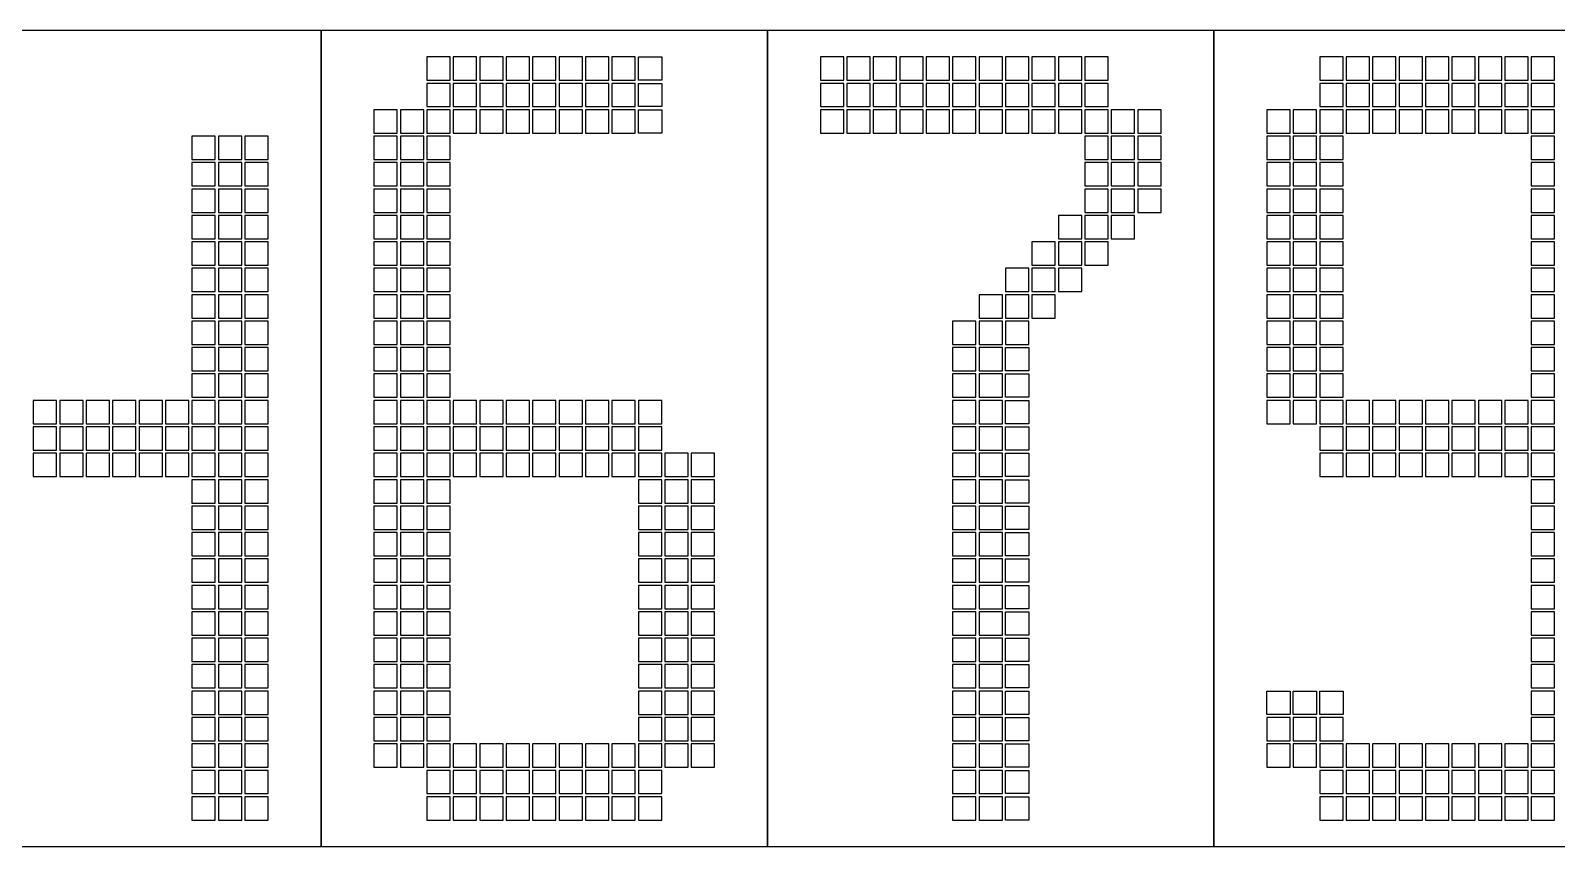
# Model space of a CAD drawing. Header units: inches. Extents: x 125 to 991, y -92 to 487.
# Drawn here: x 833.14 to 842.95, y 477.86 to 483.11 of the extents above; entities that cross this region are included whole.
import ezdxf

# ---------------------------------------------------------------- set-up
doc = ezdxf.new("R2010")
doc.units = ezdxf.units.IN

msp = doc.modelspace()

# ---------------------------------------------------------------- linework, layer by layer
at = {"color": 250}
for points in [[(832.1421, 477.8559), (835.0121, 477.8559), (835.0121, 483.1059), (832.1421, 483.1059)], [(835.0121, 477.8559), (837.8821, 477.8559), (837.8821, 483.1059), (835.0121, 483.1059)], [(837.8821, 477.8559), (840.7521, 477.8559), (840.7521, 483.1059), (837.8821, 483.1059)], [(840.7521, 477.8559), (843.6221, 477.8559), (843.6221, 483.1059), (840.7521, 483.1059)]]:
    msp.add_lwpolyline(points, close=True, dxfattribs=at)
at = {"color": 2}
for points in [[(835.6921, 482.7859), (835.8421, 482.7859), (835.8421, 482.9359), (835.6921, 482.9359)], [(835.8621, 482.7859), (836.0121, 482.7859), (836.0121, 482.9359), (835.8621, 482.9359)], [(836.0321, 482.7859), (836.1821, 482.7859), (836.1821, 482.9359), (836.0321, 482.9359)], [(836.2021, 482.7859), (836.3521, 482.7859), (836.3521, 482.9359), (836.2021, 482.9359)], [(836.3721, 482.7859), (836.5221, 482.7859), (836.5221, 482.9359), (836.3721, 482.9359)], [(836.5421, 482.7859), (836.6921, 482.7859), (836.6921, 482.9359), (836.5421, 482.9359)], [(836.7121, 482.7859), (836.8621, 482.7859), (836.8621, 482.9359), (836.7121, 482.9359)], [(836.8821, 482.7859), (837.0321, 482.7859), (837.0321, 482.9359), (836.8821, 482.9359)], [(837.2021, 482.7859), (837.0521, 482.7859), (837.0521, 482.9359), (837.2021, 482.9359)], [(838.2221, 482.7859), (838.3721, 482.7859), (838.3721, 482.9359), (838.2221, 482.9359)], [(838.3921, 482.7859), (838.5421, 482.7859), (838.5421, 482.9359), (838.3921, 482.9359)], [(838.5621, 482.7859), (838.7121, 482.7859), (838.7121, 482.9359), (838.5621, 482.9359)], [(838.7321, 482.7859), (838.8821, 482.7859), (838.8821, 482.9359), (838.7321, 482.9359)], [(838.9021, 482.7859), (839.0521, 482.7859), (839.0521, 482.9359), (838.9021, 482.9359)], [(839.0721, 482.7859), (839.2221, 482.7859), (839.2221, 482.9359), (839.0721, 482.9359)], [(839.2421, 482.7859), (839.3921, 482.7859), (839.3921, 482.9359), (839.2421, 482.9359)], [(839.4121, 482.7859), (839.5621, 482.7859), (839.5621, 482.9359), (839.4121, 482.9359)], [(839.5821, 482.7859), (839.7321, 482.7859), (839.7321, 482.9359), (839.5821, 482.9359)], [(839.7521, 482.7859), (839.9021, 482.7859), (839.9021, 482.9359), (839.7521, 482.9359)], [(839.9221, 482.7859), (840.0721, 482.7859), (840.0721, 482.9359), (839.9221, 482.9359)], [(841.4321, 482.7859), (841.5821, 482.7859), (841.5821, 482.9359), (841.4321, 482.9359)], [(841.6021, 482.7859), (841.7521, 482.7859), (841.7521, 482.9359), (841.6021, 482.9359)], [(841.7721, 482.7859), (841.9221, 482.7859), (841.9221, 482.9359), (841.7721, 482.9359)], [(841.9421, 482.7859), (842.0921, 482.7859), (842.0921, 482.9359), (841.9421, 482.9359)], [(842.1121, 482.7859), (842.2621, 482.7859), (842.2621, 482.9359), (842.1121, 482.9359)], [(842.2821, 482.7859), (842.4321, 482.7859), (842.4321, 482.9359), (842.2821, 482.9359)], [(842.4521, 482.7859), (842.6021, 482.7859), (842.6021, 482.9359), (842.4521, 482.9359)], [(842.6221, 482.7859), (842.7721, 482.7859), (842.7721, 482.9359), (842.6221, 482.9359)], [(842.7921, 482.7859), (842.9421, 482.7859), (842.9421, 482.9359), (842.7921, 482.9359)], [(835.6921, 482.6159), (835.8421, 482.6159), (835.8421, 482.7659), (835.6921, 482.7659)], [(835.8621, 482.6159), (836.0121, 482.6159), (836.0121, 482.7659), (835.8621, 482.7659)], [(836.0321, 482.6159), (836.1821, 482.6159), (836.1821, 482.7659), (836.0321, 482.7659)], [(836.2021, 482.6159), (836.3521, 482.6159), (836.3521, 482.7659), (836.2021, 482.7659)], [(836.3721, 482.6159), (836.5221, 482.6159), (836.5221, 482.7659), (836.3721, 482.7659)], [(836.5421, 482.6159), (836.6921, 482.6159), (836.6921, 482.7659), (836.5421, 482.7659)], [(836.7121, 482.6159), (836.8621, 482.6159), (836.8621, 482.7659), (836.7121, 482.7659)], [(836.8821, 482.6159), (837.0321, 482.6159), (837.0321, 482.7659), (836.8821, 482.7659)], [(837.2021, 482.6159), (837.0521, 482.6159), (837.0521, 482.7659), (837.2021, 482.7659)], [(838.2221, 482.6159), (838.3721, 482.6159), (838.3721, 482.7659), (838.2221, 482.7659)], [(838.3921, 482.6159), (838.5421, 482.6159), (838.5421, 482.7659), (838.3921, 482.7659)], [(838.5621, 482.6159), (838.7121, 482.6159), (838.7121, 482.7659), (838.5621, 482.7659)], [(838.7321, 482.6159), (838.8821, 482.6159), (838.8821, 482.7659), (838.7321, 482.7659)], [(838.9021, 482.6159), (839.0521, 482.6159), (839.0521, 482.7659), (838.9021, 482.7659)], [(839.0721, 482.6159), (839.2221, 482.6159), (839.2221, 482.7659), (839.0721, 482.7659)], [(839.2421, 482.6159), (839.3921, 482.6159), (839.3921, 482.7659), (839.2421, 482.7659)], [(839.4121, 482.6159), (839.5621, 482.6159), (839.5621, 482.7659), (839.4121, 482.7659)], [(839.5821, 482.6159), (839.7321, 482.6159), (839.7321, 482.7659), (839.5821, 482.7659)], [(839.7521, 482.6159), (839.9021, 482.6159), (839.9021, 482.7659), (839.7521, 482.7659)], [(839.9221, 482.6159), (840.0721, 482.6159), (840.0721, 482.7659), (839.9221, 482.7659)], [(841.4321, 482.6159), (841.5821, 482.6159), (841.5821, 482.7659), (841.4321, 482.7659)], [(841.6021, 482.6159), (841.7521, 482.6159), (841.7521, 482.7659), (841.6021, 482.7659)], [(841.7721, 482.6159), (841.9221, 482.6159), (841.9221, 482.7659), (841.7721, 482.7659)], [(841.9421, 482.6159), (842.0921, 482.6159), (842.0921, 482.7659), (841.9421, 482.7659)], [(842.1121, 482.6159), (842.2621, 482.6159), (842.2621, 482.7659), (842.1121, 482.7659)], [(842.2821, 482.6159), (842.4321, 482.6159), (842.4321, 482.7659), (842.2821, 482.7659)], [(842.4521, 482.6159), (842.6021, 482.6159), (842.6021, 482.7659), (842.4521, 482.7659)], [(842.6221, 482.6159), (842.7721, 482.6159), (842.7721, 482.7659), (842.6221, 482.7659)], [(842.7921, 482.6159), (842.9421, 482.6159), (842.9421, 482.7659), (842.7921, 482.7659)], [(835.3521, 482.4459), (835.5021, 482.4459), (835.5021, 482.5959), (835.3521, 482.5959)], [(835.5221, 482.4459), (835.6721, 482.4459), (835.6721, 482.5959), (835.5221, 482.5959)], [(835.6921, 482.4459), (835.8421, 482.4459), (835.8421, 482.5959), (835.6921, 482.5959)], [(835.8621, 482.4459), (836.0121, 482.4459), (836.0121, 482.5959), (835.8621, 482.5959)], [(836.0321, 482.4459), (836.1821, 482.4459), (836.1821, 482.5959), (836.0321, 482.5959)], [(836.2021, 482.4459), (836.3521, 482.4459), (836.3521, 482.5959), (836.2021, 482.5959)], [(836.3721, 482.4459), (836.5221, 482.4459), (836.5221, 482.5959), (836.3721, 482.5959)], [(836.5421, 482.4459), (836.6921, 482.4459), (836.6921, 482.5959), (836.5421, 482.5959)], [(836.7121, 482.4459), (836.8621, 482.4459), (836.8621, 482.5959), (836.7121, 482.5959)], [(836.8821, 482.4459), (837.0321, 482.4459), (837.0321, 482.5959), (836.8821, 482.5959)], [(837.2021, 482.4459), (837.0521, 482.4459), (837.0521, 482.5959), (837.2021, 482.5959)], [(838.2221, 482.4459), (838.3721, 482.4459), (838.3721, 482.5959), (838.2221, 482.5959)], [(838.3921, 482.4459), (838.5421, 482.4459), (838.5421, 482.5959), (838.3921, 482.5959)], [(838.5621, 482.4459), (838.7121, 482.4459), (838.7121, 482.5959), (838.5621, 482.5959)], [(838.7321, 482.4459), (838.8821, 482.4459), (838.8821, 482.5959), (838.7321, 482.5959)], [(838.9021, 482.4459), (839.0521, 482.4459), (839.0521, 482.5959), (838.9021, 482.5959)], [(839.0721, 482.4459), (839.2221, 482.4459), (839.2221, 482.5959), (839.0721, 482.5959)], [(839.2421, 482.4459), (839.3921, 482.4459), (839.3921, 482.5959), (839.2421, 482.5959)], [(839.4121, 482.4459), (839.5621, 482.4459), (839.5621, 482.5959), (839.4121, 482.5959)], [(839.5821, 482.4459), (839.7321, 482.4459), (839.7321, 482.5959), (839.5821, 482.5959)], [(839.7521, 482.4459), (839.9021, 482.4459), (839.9021, 482.5959), (839.7521, 482.5959)], [(839.9221, 482.4459), (840.0721, 482.4459), (840.0721, 482.5959), (839.9221, 482.5959)], [(840.0921, 482.4459), (840.2421, 482.4459), (840.2421, 482.5959), (840.0921, 482.5959)], [(840.2621, 482.4459), (840.4121, 482.4459), (840.4121, 482.5959), (840.2621, 482.5959)], [(841.0921, 482.4459), (841.2421, 482.4459), (841.2421, 482.5959), (841.0921, 482.5959)], [(841.2621, 482.4459), (841.4121, 482.4459), (841.4121, 482.5959), (841.2621, 482.5959)], [(841.4321, 482.4459), (841.5821, 482.4459), (841.5821, 482.5959), (841.4321, 482.5959)], [(841.6021, 482.4459), (841.7521, 482.4459), (841.7521, 482.5959), (841.6021, 482.5959)], [(841.7721, 482.4459), (841.9221, 482.4459), (841.9221, 482.5959), (841.7721, 482.5959)], [(841.9421, 482.4459), (842.0921, 482.4459), (842.0921, 482.5959), (841.9421, 482.5959)], [(842.1121, 482.4459), (842.2621, 482.4459), (842.2621, 482.5959), (842.1121, 482.5959)], [(842.2821, 482.4459), (842.4321, 482.4459), (842.4321, 482.5959), (842.2821, 482.5959)], [(842.4521, 482.4459), (842.6021, 482.4459), (842.6021, 482.5959), (842.4521, 482.5959)], [(842.6221, 482.4459), (842.7721, 482.4459), (842.7721, 482.5959), (842.6221, 482.5959)], [(842.7921, 482.4459), (842.9421, 482.4459), (842.9421, 482.5959), (842.7921, 482.5959)], [(834.1821, 482.2759), (834.3321, 482.2759), (834.3321, 482.4259), (834.1821, 482.4259)], [(834.3521, 482.2759), (834.5021, 482.2759), (834.5021, 482.4259), (834.3521, 482.4259)], [(834.5221, 482.2759), (834.6721, 482.2759), (834.6721, 482.4259), (834.5221, 482.4259)], [(835.3521, 482.2759), (835.5021, 482.2759), (835.5021, 482.4259), (835.3521, 482.4259)], [(835.5221, 482.2759), (835.6721, 482.2759), (835.6721, 482.4259), (835.5221, 482.4259)], [(835.6921, 482.2759), (835.8421, 482.2759), (835.8421, 482.4259), (835.6921, 482.4259)], [(839.9221, 482.2759), (840.0721, 482.2759), (840.0721, 482.4259), (839.9221, 482.4259)], [(840.0921, 482.2759), (840.2421, 482.2759), (840.2421, 482.4259), (840.0921, 482.4259)], [(840.2621, 482.2759), (840.4121, 482.2759), (840.4121, 482.4259), (840.2621, 482.4259)], [(841.0921, 482.2759), (841.2421, 482.2759), (841.2421, 482.4259), (841.0921, 482.4259)], [(841.2621, 482.2759), (841.4121, 482.2759), (841.4121, 482.4259), (841.2621, 482.4259)], [(841.4321, 482.2759), (841.5821, 482.2759), (841.5821, 482.4259), (841.4321, 482.4259)], [(842.7921, 482.2759), (842.9421, 482.2759), (842.9421, 482.4259), (842.7921, 482.4259)], [(834.1821, 482.1059), (834.3321, 482.1059), (834.3321, 482.2559), (834.1821, 482.2559)], [(834.3521, 482.1059), (834.5021, 482.1059), (834.5021, 482.2559), (834.3521, 482.2559)], [(834.5221, 482.1059), (834.6721, 482.1059), (834.6721, 482.2559), (834.5221, 482.2559)], [(835.3521, 482.1059), (835.5021, 482.1059), (835.5021, 482.2559), (835.3521, 482.2559)], [(835.5221, 482.1059), (835.6721, 482.1059), (835.6721, 482.2559), (835.5221, 482.2559)], [(835.6921, 482.1059), (835.8421, 482.1059), (835.8421, 482.2559), (835.6921, 482.2559)], [(839.9221, 482.1059), (840.0721, 482.1059), (840.0721, 482.2559), (839.9221, 482.2559)], [(840.0921, 482.1059), (840.2421, 482.1059), (840.2421, 482.2559), (840.0921, 482.2559)], [(840.2621, 482.1059), (840.4121, 482.1059), (840.4121, 482.2559), (840.2621, 482.2559)], [(841.0921, 482.1059), (841.2421, 482.1059), (841.2421, 482.2559), (841.0921, 482.2559)], [(841.2621, 482.1059), (841.4121, 482.1059), (841.4121, 482.2559), (841.2621, 482.2559)], [(841.4321, 482.1059), (841.5821, 482.1059), (841.5821, 482.2559), (841.4321, 482.2559)], [(842.7921, 482.1059), (842.9421, 482.1059), (842.9421, 482.2559), (842.7921, 482.2559)], [(834.1821, 481.9359), (834.3321, 481.9359), (834.3321, 482.0859), (834.1821, 482.0859)], [(834.3521, 481.9359), (834.5021, 481.9359), (834.5021, 482.0859), (834.3521, 482.0859)], [(834.5221, 481.9359), (834.6721, 481.9359), (834.6721, 482.0859), (834.5221, 482.0859)], [(835.3521, 481.9359), (835.5021, 481.9359), (835.5021, 482.0859), (835.3521, 482.0859)], [(835.5221, 481.9359), (835.6721, 481.9359), (835.6721, 482.0859), (835.5221, 482.0859)], [(835.6921, 481.9359), (835.8421, 481.9359), (835.8421, 482.0859), (835.6921, 482.0859)], [(839.9221, 481.9359), (840.0721, 481.9359), (840.0721, 482.0859), (839.9221, 482.0859)], [(840.0921, 481.9359), (840.2421, 481.9359), (840.2421, 482.0859), (840.0921, 482.0859)], [(840.2621, 481.9359), (840.4121, 481.9359), (840.4121, 482.0859), (840.2621, 482.0859)], [(841.0921, 481.9359), (841.2421, 481.9359), (841.2421, 482.0859), (841.0921, 482.0859)], [(841.2621, 481.9359), (841.4121, 481.9359), (841.4121, 482.0859), (841.2621, 482.0859)], [(841.4321, 481.9359), (841.5821, 481.9359), (841.5821, 482.0859), (841.4321, 482.0859)], [(842.7921, 481.9359), (842.9421, 481.9359), (842.9421, 482.0859), (842.7921, 482.0859)], [(834.1821, 481.7659), (834.3321, 481.7659), (834.3321, 481.9159), (834.1821, 481.9159)], [(834.3521, 481.7659), (834.5021, 481.7659), (834.5021, 481.9159), (834.3521, 481.9159)], [(834.5221, 481.7659), (834.6721, 481.7659), (834.6721, 481.9159), (834.5221, 481.9159)], [(835.3521, 481.7659), (835.5021, 481.7659), (835.5021, 481.9159), (835.3521, 481.9159)], [(835.5221, 481.7659), (835.6721, 481.7659), (835.6721, 481.9159), (835.5221, 481.9159)], [(835.6921, 481.7659), (835.8421, 481.7659), (835.8421, 481.9159), (835.6921, 481.9159)], [(839.7521, 481.7659), (839.9021, 481.7659), (839.9021, 481.9159), (839.7521, 481.9159)], [(839.9221, 481.7659), (840.0721, 481.7659), (840.0721, 481.9159), (839.9221, 481.9159)], [(840.0921, 481.7659), (840.2421, 481.7659), (840.2421, 481.9159), (840.0921, 481.9159)], [(841.0921, 481.7659), (841.2421, 481.7659), (841.2421, 481.9159), (841.0921, 481.9159)], [(841.2621, 481.7659), (841.4121, 481.7659), (841.4121, 481.9159), (841.2621, 481.9159)], [(841.4321, 481.7659), (841.5821, 481.7659), (841.5821, 481.9159), (841.4321, 481.9159)], [(842.7921, 481.7659), (842.9421, 481.7659), (842.9421, 481.9159), (842.7921, 481.9159)], [(834.1821, 481.5959), (834.3321, 481.5959), (834.3321, 481.7459), (834.1821, 481.7459)], [(834.3521, 481.5959), (834.5021, 481.5959), (834.5021, 481.7459), (834.3521, 481.7459)], [(834.5221, 481.5959), (834.6721, 481.5959), (834.6721, 481.7459), (834.5221, 481.7459)], [(835.3521, 481.5959), (835.5021, 481.5959), (835.5021, 481.7459), (835.3521, 481.7459)], [(835.5221, 481.5959), (835.6721, 481.5959), (835.6721, 481.7459), (835.5221, 481.7459)], [(835.6921, 481.5959), (835.8421, 481.5959), (835.8421, 481.7459), (835.6921, 481.7459)], [(839.5821, 481.5959), (839.7321, 481.5959), (839.7321, 481.7459), (839.5821, 481.7459)], [(839.7521, 481.5959), (839.9021, 481.5959), (839.9021, 481.7459), (839.7521, 481.7459)], [(839.9221, 481.5959), (840.0721, 481.5959), (840.0721, 481.7459), (839.9221, 481.7459)], [(841.0921, 481.5959), (841.2421, 481.5959), (841.2421, 481.7459), (841.0921, 481.7459)], [(841.2621, 481.5959), (841.4121, 481.5959), (841.4121, 481.7459), (841.2621, 481.7459)], [(841.4321, 481.5959), (841.5821, 481.5959), (841.5821, 481.7459), (841.4321, 481.7459)], [(842.7921, 481.5959), (842.9421, 481.5959), (842.9421, 481.7459), (842.7921, 481.7459)], [(834.1821, 481.4259), (834.3321, 481.4259), (834.3321, 481.5759), (834.1821, 481.5759)], [(834.3521, 481.4259), (834.5021, 481.4259), (834.5021, 481.5759), (834.3521, 481.5759)], [(834.5221, 481.4259), (834.6721, 481.4259), (834.6721, 481.5759), (834.5221, 481.5759)], [(835.3521, 481.4259), (835.5021, 481.4259), (835.5021, 481.5759), (835.3521, 481.5759)], [(835.5221, 481.4259), (835.6721, 481.4259), (835.6721, 481.5759), (835.5221, 481.5759)], [(835.6921, 481.4259), (835.8421, 481.4259), (835.8421, 481.5759), (835.6921, 481.5759)], [(839.4121, 481.4259), (839.5621, 481.4259), (839.5621, 481.5759), (839.4121, 481.5759)], [(839.5821, 481.4259), (839.7321, 481.4259), (839.7321, 481.5759), (839.5821, 481.5759)], [(839.7521, 481.4259), (839.9021, 481.4259), (839.9021, 481.5759), (839.7521, 481.5759)], [(841.0921, 481.4259), (841.2421, 481.4259), (841.2421, 481.5759), (841.0921, 481.5759)], [(841.2621, 481.4259), (841.4121, 481.4259), (841.4121, 481.5759), (841.2621, 481.5759)], [(841.4321, 481.4259), (841.5821, 481.4259), (841.5821, 481.5759), (841.4321, 481.5759)], [(842.7921, 481.4259), (842.9421, 481.4259), (842.9421, 481.5759), (842.7921, 481.5759)], [(834.1821, 481.2559), (834.3321, 481.2559), (834.3321, 481.4059), (834.1821, 481.4059)], [(834.3521, 481.2559), (834.5021, 481.2559), (834.5021, 481.4059), (834.3521, 481.4059)], [(834.5221, 481.2559), (834.6721, 481.2559), (834.6721, 481.4059), (834.5221, 481.4059)], [(835.3521, 481.2559), (835.5021, 481.2559), (835.5021, 481.4059), (835.3521, 481.4059)], [(835.5221, 481.2559), (835.6721, 481.2559), (835.6721, 481.4059), (835.5221, 481.4059)], [(835.6921, 481.2559), (835.8421, 481.2559), (835.8421, 481.4059), (835.6921, 481.4059)], [(839.2421, 481.2559), (839.3921, 481.2559), (839.3921, 481.4059), (839.2421, 481.4059)], [(839.4121, 481.2559), (839.5621, 481.2559), (839.5621, 481.4059), (839.4121, 481.4059)], [(839.5821, 481.2559), (839.7321, 481.2559), (839.7321, 481.4059), (839.5821, 481.4059)], [(841.0921, 481.2559), (841.2421, 481.2559), (841.2421, 481.4059), (841.0921, 481.4059)], [(841.2621, 481.2559), (841.4121, 481.2559), (841.4121, 481.4059), (841.2621, 481.4059)], [(841.4321, 481.2559), (841.5821, 481.2559), (841.5821, 481.4059), (841.4321, 481.4059)], [(842.7921, 481.2559), (842.9421, 481.2559), (842.9421, 481.4059), (842.7921, 481.4059)], [(834.1821, 481.0859), (834.3321, 481.0859), (834.3321, 481.2359), (834.1821, 481.2359)], [(834.3521, 481.0859), (834.5021, 481.0859), (834.5021, 481.2359), (834.3521, 481.2359)], [(834.5221, 481.0859), (834.6721, 481.0859), (834.6721, 481.2359), (834.5221, 481.2359)], [(835.3521, 481.0859), (835.5021, 481.0859), (835.5021, 481.2359), (835.3521, 481.2359)], [(835.5221, 481.0859), (835.6721, 481.0859), (835.6721, 481.2359), (835.5221, 481.2359)], [(835.6921, 481.0859), (835.8421, 481.0859), (835.8421, 481.2359), (835.6921, 481.2359)], [(839.0721, 481.0859), (839.2221, 481.0859), (839.2221, 481.2359), (839.0721, 481.2359)], [(839.2421, 481.0859), (839.3921, 481.0859), (839.3921, 481.2359), (839.2421, 481.2359)], [(839.4121, 481.0859), (839.5621, 481.0859), (839.5621, 481.2359), (839.4121, 481.2359)], [(841.0921, 481.0859), (841.2421, 481.0859), (841.2421, 481.2359), (841.0921, 481.2359)], [(841.2621, 481.0859), (841.4121, 481.0859), (841.4121, 481.2359), (841.2621, 481.2359)], [(841.4321, 481.0859), (841.5821, 481.0859), (841.5821, 481.2359), (841.4321, 481.2359)], [(842.7921, 481.0859), (842.9421, 481.0859), (842.9421, 481.2359), (842.7921, 481.2359)], [(834.1821, 480.9159), (834.3321, 480.9159), (834.3321, 481.0659), (834.1821, 481.0659)], [(834.3521, 480.9159), (834.5021, 480.9159), (834.5021, 481.0659), (834.3521, 481.0659)], [(834.5221, 480.9159), (834.6721, 480.9159), (834.6721, 481.0659), (834.5221, 481.0659)], [(835.3521, 480.9159), (835.5021, 480.9159), (835.5021, 481.0659), (835.3521, 481.0659)], [(835.5221, 480.9159), (835.6721, 480.9159), (835.6721, 481.0659), (835.5221, 481.0659)], [(835.6921, 480.9159), (835.8421, 480.9159), (835.8421, 481.0659), (835.6921, 481.0659)], [(839.0721, 480.9159), (839.2221, 480.9159), (839.2221, 481.0659), (839.0721, 481.0659)], [(839.2421, 480.9159), (839.3921, 480.9159), (839.3921, 481.0659), (839.2421, 481.0659)], [(839.5621, 480.9159), (839.4121, 480.9159), (839.4121, 481.0659), (839.5621, 481.0659)], [(841.0921, 480.9159), (841.2421, 480.9159), (841.2421, 481.0659), (841.0921, 481.0659)], [(841.2621, 480.9159), (841.4121, 480.9159), (841.4121, 481.0659), (841.2621, 481.0659)], [(841.4321, 480.9159), (841.5821, 480.9159), (841.5821, 481.0659), (841.4321, 481.0659)], [(842.7921, 480.9159), (842.9421, 480.9159), (842.9421, 481.0659), (842.7921, 481.0659)], [(834.1821, 480.7459), (834.3321, 480.7459), (834.3321, 480.8959), (834.1821, 480.8959)], [(834.3521, 480.7459), (834.5021, 480.7459), (834.5021, 480.8959), (834.3521, 480.8959)], [(834.5221, 480.7459), (834.6721, 480.7459), (834.6721, 480.8959), (834.5221, 480.8959)], [(835.3521, 480.7459), (835.5021, 480.7459), (835.5021, 480.8959), (835.3521, 480.8959)], [(835.5221, 480.7459), (835.6721, 480.7459), (835.6721, 480.8959), (835.5221, 480.8959)], [(835.6921, 480.7459), (835.8421, 480.7459), (835.8421, 480.8959), (835.6921, 480.8959)], [(839.0721, 480.7459), (839.2221, 480.7459), (839.2221, 480.8959), (839.0721, 480.8959)], [(839.2421, 480.7459), (839.3921, 480.7459), (839.3921, 480.8959), (839.2421, 480.8959)], [(839.5621, 480.7459), (839.4121, 480.7459), (839.4121, 480.8959), (839.5621, 480.8959)], [(841.0921, 480.7459), (841.2421, 480.7459), (841.2421, 480.8959), (841.0921, 480.8959)], [(841.2621, 480.7459), (841.4121, 480.7459), (841.4121, 480.8959), (841.2621, 480.8959)], [(841.4321, 480.7459), (841.5821, 480.7459), (841.5821, 480.8959), (841.4321, 480.8959)], [(842.7921, 480.7459), (842.9421, 480.7459), (842.9421, 480.8959), (842.7921, 480.8959)], [(833.1621, 480.5759), (833.3121, 480.5759), (833.3121, 480.7259), (833.1621, 480.7259)], [(833.3321, 480.5759), (833.4821, 480.5759), (833.4821, 480.7259), (833.3321, 480.7259)], [(833.5021, 480.5759), (833.6521, 480.5759), (833.6521, 480.7259), (833.5021, 480.7259)], [(833.6721, 480.5759), (833.8221, 480.5759), (833.8221, 480.7259), (833.6721, 480.7259)], [(833.8421, 480.5759), (833.9921, 480.5759), (833.9921, 480.7259), (833.8421, 480.7259)], [(834.0121, 480.5759), (834.1621, 480.5759), (834.1621, 480.7259), (834.0121, 480.7259)], [(834.1821, 480.5759), (834.3321, 480.5759), (834.3321, 480.7259), (834.1821, 480.7259)], [(834.3521, 480.5759), (834.5021, 480.5759), (834.5021, 480.7259), (834.3521, 480.7259)], [(834.5221, 480.5759), (834.6721, 480.5759), (834.6721, 480.7259), (834.5221, 480.7259)], [(835.3521, 480.5759), (835.5021, 480.5759), (835.5021, 480.7259), (835.3521, 480.7259)], [(835.5221, 480.5759), (835.6721, 480.5759), (835.6721, 480.7259), (835.5221, 480.7259)], [(835.6921, 480.5759), (835.8421, 480.5759), (835.8421, 480.7259), (835.6921, 480.7259)], [(835.8621, 480.5759), (836.0121, 480.5759), (836.0121, 480.7259), (835.8621, 480.7259)], [(836.0321, 480.5759), (836.1821, 480.5759), (836.1821, 480.7259), (836.0321, 480.7259)], [(836.2021, 480.5759), (836.3521, 480.5759), (836.3521, 480.7259), (836.2021, 480.7259)], [(836.3721, 480.5759), (836.5221, 480.5759), (836.5221, 480.7259), (836.3721, 480.7259)], [(836.5421, 480.5759), (836.6921, 480.5759), (836.6921, 480.7259), (836.5421, 480.7259)], [(836.7121, 480.5759), (836.8621, 480.5759), (836.8621, 480.7259), (836.7121, 480.7259)], [(836.8821, 480.5759), (837.0321, 480.5759), (837.0321, 480.7259), (836.8821, 480.7259)], [(837.0521, 480.5759), (837.2021, 480.5759), (837.2021, 480.7259), (837.0521, 480.7259)], [(839.0721, 480.5759), (839.2221, 480.5759), (839.2221, 480.7259), (839.0721, 480.7259)], [(839.2421, 480.5759), (839.3921, 480.5759), (839.3921, 480.7259), (839.2421, 480.7259)], [(839.5621, 480.5759), (839.4121, 480.5759), (839.4121, 480.7259), (839.5621, 480.7259)], [(841.0921, 480.5759), (841.2421, 480.5759), (841.2421, 480.7259), (841.0921, 480.7259)], [(841.2621, 480.5759), (841.4121, 480.5759), (841.4121, 480.7259), (841.2621, 480.7259)], [(841.4321, 480.5759), (841.5821, 480.5759), (841.5821, 480.7259), (841.4321, 480.7259)], [(841.6021, 480.5759), (841.7521, 480.5759), (841.7521, 480.7259), (841.6021, 480.7259)], [(841.7721, 480.5759), (841.9221, 480.5759), (841.9221, 480.7259), (841.7721, 480.7259)], [(841.9421, 480.5759), (842.0921, 480.5759), (842.0921, 480.7259), (841.9421, 480.7259)], [(842.1121, 480.5759), (842.2621, 480.5759), (842.2621, 480.7259), (842.1121, 480.7259)], [(842.2821, 480.5759), (842.4321, 480.5759), (842.4321, 480.7259), (842.2821, 480.7259)], [(842.4521, 480.5759), (842.6021, 480.5759), (842.6021, 480.7259), (842.4521, 480.7259)], [(842.6221, 480.5759), (842.7721, 480.5759), (842.7721, 480.7259), (842.6221, 480.7259)], [(842.7921, 480.5759), (842.9421, 480.5759), (842.9421, 480.7259), (842.7921, 480.7259)], [(833.1621, 480.4059), (833.3121, 480.4059), (833.3121, 480.5559), (833.1621, 480.5559)], [(833.3321, 480.4059), (833.4821, 480.4059), (833.4821, 480.5559), (833.3321, 480.5559)], [(833.5021, 480.4059), (833.6521, 480.4059), (833.6521, 480.5559), (833.5021, 480.5559)], [(833.6721, 480.4059), (833.8221, 480.4059), (833.8221, 480.5559), (833.6721, 480.5559)], [(833.8421, 480.4059), (833.9921, 480.4059), (833.9921, 480.5559), (833.8421, 480.5559)], [(834.0121, 480.4059), (834.1621, 480.4059), (834.1621, 480.5559), (834.0121, 480.5559)], [(834.1821, 480.4059), (834.3321, 480.4059), (834.3321, 480.5559), (834.1821, 480.5559)], [(834.3521, 480.4059), (834.5021, 480.4059), (834.5021, 480.5559), (834.3521, 480.5559)], [(834.5221, 480.4059), (834.6721, 480.4059), (834.6721, 480.5559), (834.5221, 480.5559)], [(835.3521, 480.4059), (835.5021, 480.4059), (835.5021, 480.5559), (835.3521, 480.5559)], [(835.5221, 480.4059), (835.6721, 480.4059), (835.6721, 480.5559), (835.5221, 480.5559)], [(835.6921, 480.4059), (835.8421, 480.4059), (835.8421, 480.5559), (835.6921, 480.5559)], [(835.8621, 480.4059), (836.0121, 480.4059), (836.0121, 480.5559), (835.8621, 480.5559)], [(836.0321, 480.4059), (836.1821, 480.4059), (836.1821, 480.5559), (836.0321, 480.5559)], [(836.2021, 480.4059), (836.3521, 480.4059), (836.3521, 480.5559), (836.2021, 480.5559)], [(836.3721, 480.4059), (836.5221, 480.4059), (836.5221, 480.5559), (836.3721, 480.5559)], [(836.5421, 480.4059), (836.6921, 480.4059), (836.6921, 480.5559), (836.5421, 480.5559)], [(836.7121, 480.4059), (836.8621, 480.4059), (836.8621, 480.5559), (836.7121, 480.5559)], [(836.8821, 480.4059), (837.0321, 480.4059), (837.0321, 480.5559), (836.8821, 480.5559)], [(837.0521, 480.4059), (837.2021, 480.4059), (837.2021, 480.5559), (837.0521, 480.5559)], [(839.0721, 480.4059), (839.2221, 480.4059), (839.2221, 480.5559), (839.0721, 480.5559)], [(839.2421, 480.4059), (839.3921, 480.4059), (839.3921, 480.5559), (839.2421, 480.5559)], [(839.5621, 480.4059), (839.4121, 480.4059), (839.4121, 480.5559), (839.5621, 480.5559)], [(841.4321, 480.4059), (841.5821, 480.4059), (841.5821, 480.5559), (841.4321, 480.5559)], [(841.6021, 480.4059), (841.7521, 480.4059), (841.7521, 480.5559), (841.6021, 480.5559)], [(841.7721, 480.4059), (841.9221, 480.4059), (841.9221, 480.5559), (841.7721, 480.5559)], [(841.9421, 480.4059), (842.0921, 480.4059), (842.0921, 480.5559), (841.9421, 480.5559)], [(842.1121, 480.4059), (842.2621, 480.4059), (842.2621, 480.5559), (842.1121, 480.5559)], [(842.2821, 480.4059), (842.4321, 480.4059), (842.4321, 480.5559), (842.2821, 480.5559)], [(842.4521, 480.4059), (842.6021, 480.4059), (842.6021, 480.5559), (842.4521, 480.5559)], [(842.6221, 480.4059), (842.7721, 480.4059), (842.7721, 480.5559), (842.6221, 480.5559)], [(842.7921, 480.4059), (842.9421, 480.4059), (842.9421, 480.5559), (842.7921, 480.5559)], [(833.1621, 480.2359), (833.3121, 480.2359), (833.3121, 480.3859), (833.1621, 480.3859)], [(833.3321, 480.2359), (833.4821, 480.2359), (833.4821, 480.3859), (833.3321, 480.3859)], [(833.5021, 480.2359), (833.6521, 480.2359), (833.6521, 480.3859), (833.5021, 480.3859)], [(833.6721, 480.2359), (833.8221, 480.2359), (833.8221, 480.3859), (833.6721, 480.3859)], [(833.8421, 480.2359), (833.9921, 480.2359), (833.9921, 480.3859), (833.8421, 480.3859)], [(834.0121, 480.2359), (834.1621, 480.2359), (834.1621, 480.3859), (834.0121, 480.3859)], [(834.1821, 480.2359), (834.3321, 480.2359), (834.3321, 480.3859), (834.1821, 480.3859)], [(834.3521, 480.2359), (834.5021, 480.2359), (834.5021, 480.3859), (834.3521, 480.3859)], [(834.5221, 480.2359), (834.6721, 480.2359), (834.6721, 480.3859), (834.5221, 480.3859)], [(835.3521, 480.2359), (835.5021, 480.2359), (835.5021, 480.3859), (835.3521, 480.3859)], [(835.5221, 480.2359), (835.6721, 480.2359), (835.6721, 480.3859), (835.5221, 480.3859)], [(835.6921, 480.2359), (835.8421, 480.2359), (835.8421, 480.3859), (835.6921, 480.3859)], [(835.8621, 480.2359), (836.0121, 480.2359), (836.0121, 480.3859), (835.8621, 480.3859)], [(836.0321, 480.2359), (836.1821, 480.2359), (836.1821, 480.3859), (836.0321, 480.3859)], [(836.2021, 480.2359), (836.3521, 480.2359), (836.3521, 480.3859), (836.2021, 480.3859)], [(836.3721, 480.2359), (836.5221, 480.2359), (836.5221, 480.3859), (836.3721, 480.3859)], [(836.5421, 480.2359), (836.6921, 480.2359), (836.6921, 480.3859), (836.5421, 480.3859)], [(836.7121, 480.2359), (836.8621, 480.2359), (836.8621, 480.3859), (836.7121, 480.3859)], [(836.8821, 480.2359), (837.0321, 480.2359), (837.0321, 480.3859), (836.8821, 480.3859)], [(837.0521, 480.2359), (837.2021, 480.2359), (837.2021, 480.3859), (837.0521, 480.3859)], [(837.2221, 480.2359), (837.3721, 480.2359), (837.3721, 480.3859), (837.2221, 480.3859)], [(837.3921, 480.2359), (837.5421, 480.2359), (837.5421, 480.3859), (837.3921, 480.3859)], [(839.0721, 480.2359), (839.2221, 480.2359), (839.2221, 480.3859), (839.0721, 480.3859)], [(839.2421, 480.2359), (839.3921, 480.2359), (839.3921, 480.3859), (839.2421, 480.3859)], [(839.5621, 480.2359), (839.4121, 480.2359), (839.4121, 480.3859), (839.5621, 480.3859)], [(841.4321, 480.2359), (841.5821, 480.2359), (841.5821, 480.3859), (841.4321, 480.3859)], [(841.6021, 480.2359), (841.7521, 480.2359), (841.7521, 480.3859), (841.6021, 480.3859)], [(841.7721, 480.2359), (841.9221, 480.2359), (841.9221, 480.3859), (841.7721, 480.3859)], [(841.9421, 480.2359), (842.0921, 480.2359), (842.0921, 480.3859), (841.9421, 480.3859)], [(842.1121, 480.2359), (842.2621, 480.2359), (842.2621, 480.3859), (842.1121, 480.3859)], [(842.2821, 480.2359), (842.4321, 480.2359), (842.4321, 480.3859), (842.2821, 480.3859)], [(842.4521, 480.2359), (842.6021, 480.2359), (842.6021, 480.3859), (842.4521, 480.3859)], [(842.6221, 480.2359), (842.7721, 480.2359), (842.7721, 480.3859), (842.6221, 480.3859)], [(842.7921, 480.2359), (842.9421, 480.2359), (842.9421, 480.3859), (842.7921, 480.3859)], [(834.1821, 480.0659), (834.3321, 480.0659), (834.3321, 480.2159), (834.1821, 480.2159)], [(834.3521, 480.0659), (834.5021, 480.0659), (834.5021, 480.2159), (834.3521, 480.2159)], [(834.5221, 480.0659), (834.6721, 480.0659), (834.6721, 480.2159), (834.5221, 480.2159)], [(835.3521, 480.0659), (835.5021, 480.0659), (835.5021, 480.2159), (835.3521, 480.2159)], [(835.5221, 480.0659), (835.6721, 480.0659), (835.6721, 480.2159), (835.5221, 480.2159)], [(835.6921, 480.0659), (835.8421, 480.0659), (835.8421, 480.2159), (835.6921, 480.2159)], [(837.0521, 480.0659), (837.2021, 480.0659), (837.2021, 480.2159), (837.0521, 480.2159)], [(837.2221, 480.0659), (837.3721, 480.0659), (837.3721, 480.2159), (837.2221, 480.2159)], [(837.3921, 480.0659), (837.5421, 480.0659), (837.5421, 480.2159), (837.3921, 480.2159)], [(839.0721, 480.0659), (839.2221, 480.0659), (839.2221, 480.2159), (839.0721, 480.2159)], [(839.2421, 480.0659), (839.3921, 480.0659), (839.3921, 480.2159), (839.2421, 480.2159)], [(839.5621, 480.0659), (839.4121, 480.0659), (839.4121, 480.2159), (839.5621, 480.2159)], [(842.7921, 480.0659), (842.9421, 480.0659), (842.9421, 480.2159), (842.7921, 480.2159)], [(834.1821, 479.8959), (834.3321, 479.8959), (834.3321, 480.0459), (834.1821, 480.0459)], [(834.3521, 479.8959), (834.5021, 479.8959), (834.5021, 480.0459), (834.3521, 480.0459)], [(834.5221, 479.8959), (834.6721, 479.8959), (834.6721, 480.0459), (834.5221, 480.0459)], [(835.3521, 479.8959), (835.5021, 479.8959), (835.5021, 480.0459), (835.3521, 480.0459)], [(835.5221, 479.8959), (835.6721, 479.8959), (835.6721, 480.0459), (835.5221, 480.0459)], [(835.6921, 479.8959), (835.8421, 479.8959), (835.8421, 480.0459), (835.6921, 480.0459)], [(837.0521, 479.8959), (837.2021, 479.8959), (837.2021, 480.0459), (837.0521, 480.0459)], [(837.2221, 479.8959), (837.3721, 479.8959), (837.3721, 480.0459), (837.2221, 480.0459)], [(837.3921, 479.8959), (837.5421, 479.8959), (837.5421, 480.0459), (837.3921, 480.0459)], [(839.0721, 479.8959), (839.2221, 479.8959), (839.2221, 480.0459), (839.0721, 480.0459)], [(839.2421, 479.8959), (839.3921, 479.8959), (839.3921, 480.0459), (839.2421, 480.0459)], [(839.5621, 479.8959), (839.4121, 479.8959), (839.4121, 480.0459), (839.5621, 480.0459)], [(842.7921, 479.8959), (842.9421, 479.8959), (842.9421, 480.0459), (842.7921, 480.0459)], [(834.1821, 479.7259), (834.3321, 479.7259), (834.3321, 479.8759), (834.1821, 479.8759)], [(834.3521, 479.7259), (834.5021, 479.7259), (834.5021, 479.8759), (834.3521, 479.8759)], [(834.5221, 479.7259), (834.6721, 479.7259), (834.6721, 479.8759), (834.5221, 479.8759)], [(835.3521, 479.7259), (835.5021, 479.7259), (835.5021, 479.8759), (835.3521, 479.8759)], [(835.5221, 479.7259), (835.6721, 479.7259), (835.6721, 479.8759), (835.5221, 479.8759)], [(835.6921, 479.7259), (835.8421, 479.7259), (835.8421, 479.8759), (835.6921, 479.8759)], [(837.0521, 479.7259), (837.2021, 479.7259), (837.2021, 479.8759), (837.0521, 479.8759)], [(837.2221, 479.7259), (837.3721, 479.7259), (837.3721, 479.8759), (837.2221, 479.8759)], [(837.3921, 479.7259), (837.5421, 479.7259), (837.5421, 479.8759), (837.3921, 479.8759)], [(839.0721, 479.7259), (839.2221, 479.7259), (839.2221, 479.8759), (839.0721, 479.8759)], [(839.2421, 479.7259), (839.3921, 479.7259), (839.3921, 479.8759), (839.2421, 479.8759)], [(839.5621, 479.7259), (839.4121, 479.7259), (839.4121, 479.8759), (839.5621, 479.8759)], [(842.7921, 479.7259), (842.9421, 479.7259), (842.9421, 479.8759), (842.7921, 479.8759)], [(834.1821, 479.5559), (834.3321, 479.5559), (834.3321, 479.7059), (834.1821, 479.7059)], [(834.3521, 479.5559), (834.5021, 479.5559), (834.5021, 479.7059), (834.3521, 479.7059)], [(834.5221, 479.5559), (834.6721, 479.5559), (834.6721, 479.7059), (834.5221, 479.7059)], [(835.3521, 479.5559), (835.5021, 479.5559), (835.5021, 479.7059), (835.3521, 479.7059)], [(835.5221, 479.5559), (835.6721, 479.5559), (835.6721, 479.7059), (835.5221, 479.7059)], [(835.6921, 479.5559), (835.8421, 479.5559), (835.8421, 479.7059), (835.6921, 479.7059)], [(837.0521, 479.5559), (837.2021, 479.5559), (837.2021, 479.7059), (837.0521, 479.7059)], [(837.2221, 479.5559), (837.3721, 479.5559), (837.3721, 479.7059), (837.2221, 479.7059)], [(837.3921, 479.5559), (837.5421, 479.5559), (837.5421, 479.7059), (837.3921, 479.7059)], [(839.0721, 479.5559), (839.2221, 479.5559), (839.2221, 479.7059), (839.0721, 479.7059)], [(839.2421, 479.5559), (839.3921, 479.5559), (839.3921, 479.7059), (839.2421, 479.7059)], [(839.562, 479.5559), (839.412, 479.5559), (839.4121, 479.7059), (839.5621, 479.7059)], [(842.7921, 479.5559), (842.9421, 479.5559), (842.9421, 479.7059), (842.7921, 479.7059)], [(834.1821, 479.3859), (834.3321, 479.3859), (834.3321, 479.5359), (834.1821, 479.5359)], [(834.3521, 479.3859), (834.5021, 479.3859), (834.5021, 479.5359), (834.3521, 479.5359)], [(834.5221, 479.3859), (834.6721, 479.3859), (834.6721, 479.5359), (834.5221, 479.5359)], [(835.3521, 479.3859), (835.5021, 479.3859), (835.5021, 479.5359), (835.3521, 479.5359)], [(835.5221, 479.3859), (835.6721, 479.3859), (835.6721, 479.5359), (835.5221, 479.5359)], [(835.6921, 479.3859), (835.8421, 479.3859), (835.8421, 479.5359), (835.6921, 479.5359)], [(837.0521, 479.3859), (837.2021, 479.3859), (837.2021, 479.5359), (837.0521, 479.5359)], [(837.2221, 479.3859), (837.3721, 479.3859), (837.3721, 479.5359), (837.2221, 479.5359)], [(837.3921, 479.3859), (837.5421, 479.3859), (837.5421, 479.5359), (837.3921, 479.5359)], [(839.0721, 479.3859), (839.2221, 479.3859), (839.2221, 479.5359), (839.0721, 479.5359)], [(839.2421, 479.3859), (839.3921, 479.3859), (839.3921, 479.5359), (839.2421, 479.5359)], [(839.562, 479.3859), (839.412, 479.3859), (839.412, 479.5359), (839.562, 479.5359)], [(842.7921, 479.3859), (842.9421, 479.3859), (842.9421, 479.5359), (842.7921, 479.5359)], [(834.1821, 479.2159), (834.3321, 479.2159), (834.3321, 479.3659), (834.1821, 479.3659)], [(834.3521, 479.2159), (834.5021, 479.2159), (834.5021, 479.3659), (834.3521, 479.3659)], [(834.5221, 479.2159), (834.6721, 479.2159), (834.6721, 479.3659), (834.5221, 479.3659)], [(835.3521, 479.2159), (835.5021, 479.2159), (835.5021, 479.3659), (835.3521, 479.3659)], [(835.5221, 479.2159), (835.6721, 479.2159), (835.6721, 479.3659), (835.5221, 479.3659)], [(835.6921, 479.2159), (835.8421, 479.2159), (835.8421, 479.3659), (835.6921, 479.3659)], [(837.0521, 479.2159), (837.2021, 479.2159), (837.2021, 479.3659), (837.0521, 479.3659)], [(837.2221, 479.2159), (837.3721, 479.2159), (837.3721, 479.3659), (837.2221, 479.3659)], [(837.3921, 479.2159), (837.5421, 479.2159), (837.5421, 479.3659), (837.3921, 479.3659)], [(839.0721, 479.2159), (839.2221, 479.2159), (839.2221, 479.3659), (839.0721, 479.3659)], [(839.2421, 479.2159), (839.3921, 479.2159), (839.3921, 479.3659), (839.2421, 479.3659)], [(839.562, 479.2159), (839.412, 479.2159), (839.412, 479.3659), (839.562, 479.3659)], [(842.7921, 479.2159), (842.9421, 479.2159), (842.9421, 479.3659), (842.7921, 479.3659)], [(834.1821, 479.0459), (834.3321, 479.0459), (834.3321, 479.1959), (834.1821, 479.1959)], [(834.3521, 479.0459), (834.5021, 479.0459), (834.5021, 479.1959), (834.3521, 479.1959)], [(834.5221, 479.0459), (834.6721, 479.0459), (834.6721, 479.1959), (834.5221, 479.1959)], [(835.3521, 479.0459), (835.5021, 479.0459), (835.5021, 479.1959), (835.3521, 479.1959)], [(835.5221, 479.0459), (835.6721, 479.0459), (835.6721, 479.1959), (835.5221, 479.1959)], [(835.6921, 479.0459), (835.8421, 479.0459), (835.8421, 479.1959), (835.6921, 479.1959)], [(837.0521, 479.0459), (837.2021, 479.0459), (837.2021, 479.1959), (837.0521, 479.1959)], [(837.2221, 479.0459), (837.3721, 479.0459), (837.3721, 479.1959), (837.2221, 479.1959)], [(837.3921, 479.0459), (837.5421, 479.0459), (837.5421, 479.1959), (837.3921, 479.1959)], [(839.0721, 479.0459), (839.2221, 479.0459), (839.2221, 479.1959), (839.0721, 479.1959)], [(839.2421, 479.0459), (839.3921, 479.0459), (839.3921, 479.1959), (839.2421, 479.1959)], [(839.562, 479.0459), (839.412, 479.0459), (839.412, 479.1959), (839.562, 479.1959)], [(842.7921, 479.0459), (842.9421, 479.0459), (842.9421, 479.1959), (842.7921, 479.1959)], [(834.1821, 478.8759), (834.3321, 478.8759), (834.3321, 479.0259), (834.1821, 479.0259)], [(834.3521, 478.8759), (834.5021, 478.8759), (834.5021, 479.0259), (834.3521, 479.0259)], [(834.5221, 478.8759), (834.6721, 478.8759), (834.6721, 479.0259), (834.5221, 479.0259)], [(835.3521, 478.8759), (835.5021, 478.8759), (835.5021, 479.0259), (835.3521, 479.0259)], [(835.5221, 478.8759), (835.6721, 478.8759), (835.6721, 479.0259), (835.5221, 479.0259)], [(835.6921, 478.8759), (835.8421, 478.8759), (835.8421, 479.0259), (835.6921, 479.0259)], [(837.0521, 478.8759), (837.2021, 478.8759), (837.2021, 479.0259), (837.0521, 479.0259)], [(837.2221, 478.8759), (837.3721, 478.8759), (837.3721, 479.0259), (837.2221, 479.0259)], [(837.3921, 478.8759), (837.5421, 478.8759), (837.5421, 479.0259), (837.3921, 479.0259)], [(839.0721, 478.8759), (839.2221, 478.8759), (839.2221, 479.0259), (839.0721, 479.0259)], [(839.2421, 478.8759), (839.3921, 478.8759), (839.3921, 479.0259), (839.2421, 479.0259)], [(839.562, 478.8759), (839.412, 478.8759), (839.412, 479.0259), (839.562, 479.0259)], [(842.7921, 478.8759), (842.9421, 478.8759), (842.9421, 479.0259), (842.7921, 479.0259)], [(834.1821, 478.7059), (834.3321, 478.7059), (834.3321, 478.8559), (834.1821, 478.8559)], [(834.3521, 478.7059), (834.5021, 478.7059), (834.5021, 478.8559), (834.3521, 478.8559)], [(834.5221, 478.7059), (834.6721, 478.7059), (834.6721, 478.8559), (834.5221, 478.8559)], [(835.3521, 478.7059), (835.5021, 478.7059), (835.5021, 478.8559), (835.3521, 478.8559)], [(835.5221, 478.7059), (835.6721, 478.7059), (835.6721, 478.8559), (835.5221, 478.8559)], [(835.6921, 478.7059), (835.8421, 478.7059), (835.8421, 478.8559), (835.6921, 478.8559)], [(837.0521, 478.7059), (837.2021, 478.7059), (837.2021, 478.8559), (837.0521, 478.8559)], [(837.2221, 478.7059), (837.3721, 478.7059), (837.3721, 478.8559), (837.2221, 478.8559)], [(837.3921, 478.7059), (837.5421, 478.7059), (837.5421, 478.8559), (837.3921, 478.8559)], [(839.0721, 478.7059), (839.2221, 478.7059), (839.2221, 478.8559), (839.0721, 478.8559)], [(839.2421, 478.7059), (839.3921, 478.7059), (839.3921, 478.8559), (839.2421, 478.8559)], [(839.562, 478.7059), (839.412, 478.7059), (839.412, 478.8559), (839.562, 478.8559)], [(841.0921, 478.8559), (841.2421, 478.8559), (841.2421, 478.7059), (841.0921, 478.7059)], [(841.2621, 478.8559), (841.4121, 478.8559), (841.4121, 478.7059), (841.2621, 478.7059)], [(841.4321, 478.8559), (841.5821, 478.8559), (841.5821, 478.7059), (841.4321, 478.7059)], [(842.7921, 478.7059), (842.9421, 478.7059), (842.9421, 478.8559), (842.7921, 478.8559)], [(834.1821, 478.5359), (834.3321, 478.5359), (834.3321, 478.6859), (834.1821, 478.6859)], [(834.3521, 478.5359), (834.5021, 478.5359), (834.5021, 478.6859), (834.3521, 478.6859)], [(834.5221, 478.5359), (834.6721, 478.5359), (834.6721, 478.6859), (834.5221, 478.6859)], [(835.3521, 478.5359), (835.5021, 478.5359), (835.5021, 478.6859), (835.3521, 478.6859)], [(835.5221, 478.5359), (835.6721, 478.5359), (835.6721, 478.6859), (835.5221, 478.6859)], [(835.6921, 478.5359), (835.8421, 478.5359), (835.8421, 478.6859), (835.6921, 478.6859)], [(837.0521, 478.5359), (837.2021, 478.5359), (837.2021, 478.6859), (837.0521, 478.6859)], [(837.2221, 478.5359), (837.3721, 478.5359), (837.3721, 478.6859), (837.2221, 478.6859)], [(837.3921, 478.5359), (837.5421, 478.5359), (837.5421, 478.6859), (837.3921, 478.6859)], [(839.0721, 478.5359), (839.2221, 478.5359), (839.2221, 478.6859), (839.0721, 478.6859)], [(839.2421, 478.5359), (839.3921, 478.5359), (839.3921, 478.6859), (839.2421, 478.6859)], [(839.562, 478.5359), (839.412, 478.5359), (839.412, 478.6859), (839.562, 478.6859)], [(841.0921, 478.5359), (841.2421, 478.5359), (841.2421, 478.6859), (841.0921, 478.6859)], [(841.2621, 478.5359), (841.4121, 478.5359), (841.4121, 478.6859), (841.2621, 478.6859)], [(841.4321, 478.5359), (841.5821, 478.5359), (841.5821, 478.6859), (841.4321, 478.6859)], [(842.7921, 478.5359), (842.9421, 478.5359), (842.9421, 478.6859), (842.7921, 478.6859)], [(834.1821, 478.3659), (834.3321, 478.3659), (834.3321, 478.5159), (834.1821, 478.5159)], [(834.3521, 478.3659), (834.5021, 478.3659), (834.5021, 478.5159), (834.3521, 478.5159)], [(834.5221, 478.3659), (834.6721, 478.3659), (834.6721, 478.5159), (834.5221, 478.5159)], [(835.3521, 478.3659), (835.5021, 478.3659), (835.5021, 478.5159), (835.3521, 478.5159)], [(835.5221, 478.3659), (835.6721, 478.3659), (835.6721, 478.5159), (835.5221, 478.5159)], [(835.6921, 478.3659), (835.8421, 478.3659), (835.8421, 478.5159), (835.6921, 478.5159)], [(835.8621, 478.3659), (836.0121, 478.3659), (836.0121, 478.5159), (835.8621, 478.5159)], [(836.0321, 478.3659), (836.1821, 478.3659), (836.1821, 478.5159), (836.0321, 478.5159)], [(836.2021, 478.3659), (836.3521, 478.3659), (836.3521, 478.5159), (836.2021, 478.5159)], [(836.3721, 478.3659), (836.5221, 478.3659), (836.5221, 478.5159), (836.3721, 478.5159)], [(836.5421, 478.3659), (836.6921, 478.3659), (836.6921, 478.5159), (836.5421, 478.5159)], [(836.7121, 478.3659), (836.8621, 478.3659), (836.8621, 478.5159), (836.7121, 478.5159)], [(836.8821, 478.3659), (837.0321, 478.3659), (837.0321, 478.5159), (836.8821, 478.5159)], [(837.0521, 478.3659), (837.2021, 478.3659), (837.2021, 478.5159), (837.0521, 478.5159)], [(837.2221, 478.3659), (837.3721, 478.3659), (837.3721, 478.5159), (837.2221, 478.5159)], [(837.3921, 478.3659), (837.5421, 478.3659), (837.5421, 478.5159), (837.3921, 478.5159)], [(839.0721, 478.3659), (839.2221, 478.3659), (839.2221, 478.5159), (839.0721, 478.5159)], [(839.2421, 478.3659), (839.3921, 478.3659), (839.3921, 478.5159), (839.2421, 478.5159)], [(839.562, 478.3659), (839.412, 478.3659), (839.412, 478.5159), (839.562, 478.5159)], [(841.0921, 478.3659), (841.2421, 478.3659), (841.2421, 478.5159), (841.0921, 478.5159)], [(841.2621, 478.3659), (841.4121, 478.3659), (841.4121, 478.5159), (841.2621, 478.5159)], [(841.4321, 478.3659), (841.5821, 478.3659), (841.5821, 478.5159), (841.4321, 478.5159)], [(841.6021, 478.3659), (841.7521, 478.3659), (841.7521, 478.5159), (841.6021, 478.5159)], [(841.7721, 478.3659), (841.9221, 478.3659), (841.9221, 478.5159), (841.7721, 478.5159)], [(841.9421, 478.3659), (842.0921, 478.3659), (842.0921, 478.5159), (841.9421, 478.5159)], [(842.1121, 478.3659), (842.2621, 478.3659), (842.2621, 478.5159), (842.1121, 478.5159)], [(842.2821, 478.3659), (842.4321, 478.3659), (842.4321, 478.5159), (842.2821, 478.5159)], [(842.4521, 478.3659), (842.6021, 478.3659), (842.6021, 478.5159), (842.4521, 478.5159)], [(842.6221, 478.3659), (842.7721, 478.3659), (842.7721, 478.5159), (842.6221, 478.5159)], [(842.7921, 478.3659), (842.9421, 478.3659), (842.9421, 478.5159), (842.7921, 478.5159)], [(834.1821, 478.1959), (834.3321, 478.1959), (834.3321, 478.3459), (834.1821, 478.3459)], [(834.3521, 478.1959), (834.5021, 478.1959), (834.5021, 478.3459), (834.3521, 478.3459)], [(834.5221, 478.1959), (834.6721, 478.1959), (834.6721, 478.3459), (834.5221, 478.3459)], [(835.6921, 478.1959), (835.8421, 478.1959), (835.8421, 478.3459), (835.6921, 478.3459)], [(835.8621, 478.1959), (836.0121, 478.1959), (836.0121, 478.3459), (835.8621, 478.3459)], [(836.0321, 478.1959), (836.1821, 478.1959), (836.1821, 478.3459), (836.0321, 478.3459)], [(836.2021, 478.1959), (836.3521, 478.1959), (836.3521, 478.3459), (836.2021, 478.3459)], [(836.3721, 478.1959), (836.5221, 478.1959), (836.5221, 478.3459), (836.3721, 478.3459)], [(836.5421, 478.1959), (836.6921, 478.1959), (836.6921, 478.3459), (836.5421, 478.3459)], [(836.7121, 478.1959), (836.8621, 478.1959), (836.8621, 478.3459), (836.7121, 478.3459)], [(836.8821, 478.1959), (837.0321, 478.1959), (837.0321, 478.3459), (836.8821, 478.3459)], [(837.0521, 478.1959), (837.2021, 478.1959), (837.2021, 478.3459), (837.0521, 478.3459)], [(839.0721, 478.1959), (839.2221, 478.1959), (839.2221, 478.3459), (839.0721, 478.3459)], [(839.2421, 478.1959), (839.3921, 478.1959), (839.3921, 478.3459), (839.2421, 478.3459)], [(839.562, 478.1959), (839.412, 478.1959), (839.412, 478.3459), (839.562, 478.3459)], [(841.4321, 478.1959), (841.5821, 478.1959), (841.5821, 478.3459), (841.4321, 478.3459)], [(841.6021, 478.1959), (841.7521, 478.1959), (841.7521, 478.3459), (841.6021, 478.3459)], [(841.7721, 478.1959), (841.9221, 478.1959), (841.9221, 478.3459), (841.7721, 478.3459)], [(841.9421, 478.1959), (842.0921, 478.1959), (842.0921, 478.3459), (841.9421, 478.3459)], [(842.1121, 478.1959), (842.2621, 478.1959), (842.2621, 478.3459), (842.1121, 478.3459)], [(842.2821, 478.1959), (842.4321, 478.1959), (842.4321, 478.3459), (842.2821, 478.3459)], [(842.4521, 478.1959), (842.6021, 478.1959), (842.6021, 478.3459), (842.4521, 478.3459)], [(842.6221, 478.1959), (842.7721, 478.1959), (842.7721, 478.3459), (842.6221, 478.3459)], [(842.7921, 478.1959), (842.9421, 478.1959), (842.9421, 478.3459), (842.7921, 478.3459)], [(834.1821, 478.0259), (834.3321, 478.0259), (834.3321, 478.1759), (834.1821, 478.1759)], [(834.3521, 478.0259), (834.5021, 478.0259), (834.5021, 478.1759), (834.3521, 478.1759)], [(834.5221, 478.0259), (834.6721, 478.0259), (834.6721, 478.1759), (834.5221, 478.1759)], [(835.6921, 478.0259), (835.8421, 478.0259), (835.8421, 478.1759), (835.6921, 478.1759)], [(835.8621, 478.0259), (836.0121, 478.0259), (836.0121, 478.1759), (835.8621, 478.1759)], [(836.0321, 478.0259), (836.1821, 478.0259), (836.1821, 478.1759), (836.0321, 478.1759)], [(836.2021, 478.0259), (836.3521, 478.0259), (836.3521, 478.1759), (836.2021, 478.1759)], [(836.3721, 478.0259), (836.5221, 478.0259), (836.5221, 478.1759), (836.3721, 478.1759)], [(836.5421, 478.0259), (836.6921, 478.0259), (836.6921, 478.1759), (836.5421, 478.1759)], [(836.7121, 478.0259), (836.8621, 478.0259), (836.8621, 478.1759), (836.7121, 478.1759)], [(836.8821, 478.0259), (837.0321, 478.0259), (837.0321, 478.1759), (836.8821, 478.1759)], [(837.0521, 478.0259), (837.2021, 478.0259), (837.2021, 478.1759), (837.0521, 478.1759)], [(839.0721, 478.0259), (839.2221, 478.0259), (839.2221, 478.1759), (839.0721, 478.1759)], [(839.2421, 478.0259), (839.3921, 478.0259), (839.3921, 478.1759), (839.2421, 478.1759)], [(839.5619, 478.0259), (839.4119, 478.0259), (839.412, 478.1759), (839.562, 478.1759)], [(841.4321, 478.0259), (841.5821, 478.0259), (841.5821, 478.1759), (841.4321, 478.1759)], [(841.6021, 478.0259), (841.7521, 478.0259), (841.7521, 478.1759), (841.6021, 478.1759)], [(841.7721, 478.0259), (841.9221, 478.0259), (841.9221, 478.1759), (841.7721, 478.1759)], [(841.9421, 478.0259), (842.0921, 478.0259), (842.0921, 478.1759), (841.9421, 478.1759)], [(842.1121, 478.0259), (842.2621, 478.0259), (842.2621, 478.1759), (842.1121, 478.1759)], [(842.2821, 478.0259), (842.4321, 478.0259), (842.4321, 478.1759), (842.2821, 478.1759)], [(842.4521, 478.0259), (842.6021, 478.0259), (842.6021, 478.1759), (842.4521, 478.1759)], [(842.6221, 478.0259), (842.7721, 478.0259), (842.7721, 478.1759), (842.6221, 478.1759)], [(842.7921, 478.0259), (842.9421, 478.0259), (842.9421, 478.1759), (842.7921, 478.1759)]]:
    msp.add_lwpolyline(points, close=True, dxfattribs=at)

doc.saveas('drawing.dxf')
